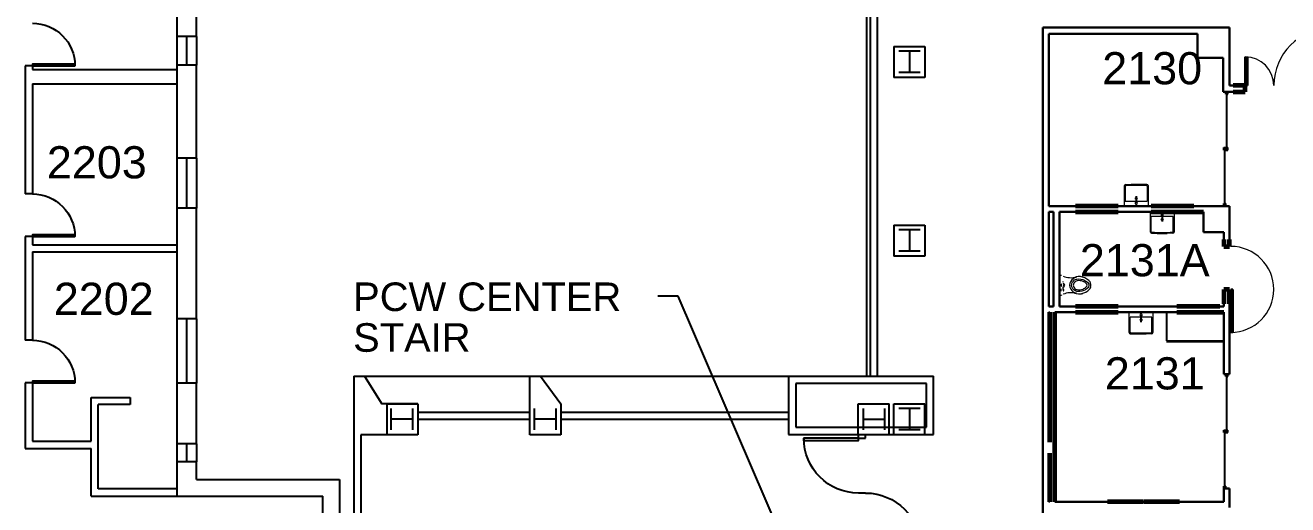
# Model space of a CAD drawing. Header units: inches. Extents: x -281 to 5521, y -151 to 3105.
# Drawn here: x 2910 to 3971, y 1707 to 2110 of the extents above; entities that cross this region are included whole.
import ezdxf

# ---------------------------------------------------------------- set-up
doc = ezdxf.new("R2010")
doc.units = ezdxf.units.IN
doc.header["$LTSCALE"] = 48
doc.header["$MEASUREMENT"] = 0
doc.layers.get('0').update_dxf_attribs({"linetype": 'CONTINUOUS'})
for name, color, linetype in [('A-ANNO-RNUM', 4, 'CONTINUOUS'), ('A-ANNO-TEXT-IDEN', 4, 'CONTINUOUS'), ('A-DOOR', 2, 'CONTINUOUS'), ('A-FLOR-CASE', 3, 'CONTINUOUS'), ('A-GLAZ', 2, 'CONTINUOUS'), ('A-GLAZ-SILL', 1, 'CONTINUOUS'), ('A-WALL-FULL', 6, 'CONTINUOUS'), ('S-COLS', 5, 'CONTINUOUS')]:
    doc.layers.add(name, color=color, linetype=linetype)
doc.layers.add('P-SANR-FIXT', color=2, linetype='CONTINUOUS', lineweight=9)
doc.styles.add('ARIAL', font='arial.ttf')
doc.styles.get("Standard").update_dxf_attribs({"font": 'SIMPLEX.SHX'})
doc.dimstyles.new('DIM1-4', dxfattribs={"dimscale": 48, "dimtxt": 0.09375, "dimasz": 0.125, "dimexe": 0.125, "dimexo": 0.09375, "dimgap": 0.046875, "dimtad": 1, "dimdec": 4, "dimzin": 7, "dimdsep": 46, "dimlunit": 4, "dimtxsty": 'Standard', "dimblk": 'TICK', "dimcen": 2.25, "dimdle": 1.5, "dimadec": 0, "dimazin": 0, "dimtfac": 1, "dimtdec": 4, "dimtix": 1, "dimtofl": 0, "dimtmove": 2, "dimatfit": 3, "dimldrblk": 'TICK', "dimfxl": 1, "dimtolj": 1, "dimtzin": 0, "dimarcsym": 0})

# ---------------------------------------------------------------- blocks, each defined once
blk = doc.blocks.new('*U151')
for p, q in [((0, 0), (0, 0)), ((-46, 0), (-46, 0))]:
    blk.add_line(p, q)
blk.add_lwpolyline([(0, 0), (0, -46), (-1.75, -46), (-1.75, 0)], close=True)
blk.add_arc((0, 0), 46, 180, 270)
blk = doc.blocks.new('TICK')
at = {"linetype": 'Continuous'}
blk.add_line((0.988, 0), (-0.988, 0), dxfattribs=at)
at = {"color": 11}
blk.add_line((-0.223, -0.223), (0.223, 0.223), dxfattribs=at)
blk = doc.blocks.new('*U160')
for p, q in [((0, 0), (0, 0)), ((-42, 0), (-42, 0))]:
    blk.add_line(p, q)
blk.add_lwpolyline([(0, 0), (0, -42), (-1.75, -42), (-1.75, 0)], close=True)
blk.add_arc((0, 0), 42, 180, 270)
blk = doc.blocks.new('Sink-Kohler K-2084 with sensor faucet - Sink-Kohler K-2084 with sensor faucet-281926-SECOND FLOOR INFUSION PLAN')
at = {"layer": 'P-SANR-FIXT'}
for p, q in [((-9.9, -17.1), (-9.9, 0)), ((9.9, -0.5), (-9.9, -0.5)), ((9.2, -4), (-9.2, -4)), ((-9.2, -16.7), (-9.2, -4)), ((-0.4, -4.8), (-0.4, -5.7)), ((0.4, -5.7), (0.4, -4.8)), ((9.2, -16.7), (9.2, -4)), ((9.9, 0), (9.9, -17.1)), ((-9, -18), (-4.2, -18.2)), ((-4.2, -18.2), (4.2, -18.2)), ((9, -18), (4.2, -18.2))]:
    blk.add_line(p, q, dxfattribs=at)
at = {"layer": 'P-SANR-FIXT', "flags": 128}
for points in [[(-0.4, -2.3), (-0.4, -2.5), (-0.4, -2.9), (-0.4, -3.6), (-0.4, -4.5), (-0.4, -4.8)], [(-0.4, -5.7), (-0.4, -6.5), (-0.4, -7.3), (-0.4, -7.9), (-0.4, -8.1), (-0.4, -8.2)], [(0.4, -4.8), (0.4, -3.9), (0.4, -3.1), (0.4, -2.6), (0.4, -2.3), (0.4, -2.3)], [(0.4, -8.2), (0.4, -8), (0.4, -7.5), (0.4, -6.8), (0.4, -6), (0.4, -5.7)]]:
    blk.add_lwpolyline(points, dxfattribs=at)
at = {"layer": 'P-SANR-FIXT'}
blk.add_circle((0, -6.4), 0.75, dxfattribs=at)
for centre, radius, start, end in [((0, -2.3), 1, 360, 180), ((0, -2.3), 1, 180, 248.0606), ((0, -2.3), 1, 292.5389, 360), ((-9, -17.1), 0.912, 180, 270), ((-8.7, -16.7), 0.432, 180, 270), ((-0.2, 141), 158.3, 266.9175, 273.3082), ((8.7, -16.7), 0.432, 293.1383, 0), ((9, -17.1), 0.912, 270, 360)]:
    blk.add_arc(centre, radius, start, end, dxfattribs=at)
blk = doc.blocks.new('Sliding-2 panel - 96_ x 84_-749998-SECOND FLOOR INFUSION PLAN')
at = {"layer": 'A-DOOR'}
for p, q in [((-48, 7.4375), (-48, 5.6875)), ((-48, 7.4375), (-46, 7.4375)), ((-48, 5.6875), (-46, 5.6875)), ((-46, 7.4375), (-46, 5.6875)), ((-46, 6.5625), (-1, 6.5625)), ((-1, 7.4375), (-1, 5.6875)), ((-1, 7.4375), (1, 7.4375)), ((-1, 5.6875), (-1, 3.9375)), ((-1, 5.6875), (1, 5.6875)), ((-1, 5.6875), (1, 5.6875)), ((-1, 3.9375), (1, 3.9375)), ((1, 7.4375), (1, 5.6875)), ((1, 5.6875), (1, 3.9375)), ((1, 4.8125), (46, 4.8125)), ((46, 5.6875), (46, 3.9375)), ((46, 5.6875), (48, 5.6875)), ((46, 3.9375), (48, 3.9375)), ((48, 5.6875), (48, 3.9375))]:
    blk.add_line(p, q, dxfattribs=at)
blk = doc.blocks.new('Single-Flush 180swing - 36_ x 84_ 180 SWING-1380681-SECOND FLOOR INFUSION PLAN')
at = {"layer": 'A-DOOR', "lineweight": 30}
for p, q in [((18, 5.1875), (54, 5.1875)), ((18, 3.4375), (18, 5.1875)), ((18, 3.4375), (54, 3.4375)), ((54, 3.4375), (54, 5.1875))]:
    blk.add_line(p, q, dxfattribs=at)
at = {"layer": 'A-DOOR', "lineweight": 9}
blk.add_arc((18, 3.4375), 36.0666, 360, 180, dxfattribs=at)
blk = doc.blocks.new('Double_Flush_-_Unequal_Vision - 84_ x 84_-1317290-SECOND FLOOR INFUSION PLAN')
at = {"layer": 'A-DOOR', "lineweight": 30}
for p, q in [((-42, -2.6), (-42, -50.6)), ((-42, -2.6), (-40.3, -2.6)), ((-40.3, -2.6), (-40.3, -50.6)), ((28.2, -2.6), (28.2, -26.6)), ((30, -2.6), (28.2, -2.6)), ((30, -2.6), (30, -26.6)), ((-42, -50.6), (-40.3, -50.6))]:
    blk.add_line(p, q, dxfattribs=at)
at = {"layer": 'A-DOOR', "lineweight": 9}
for centre, radius, start, end in [((-42, -2.6), 48, 270, 360), ((30, -2.6), 24, 180, 270)]:
    blk.add_arc(centre, radius, start, end, dxfattribs=at)
blk = doc.blocks.new('Toilet-Kohler-Kingston-4325 - Vitreous_China-0-White-1613371-SECOND FLOOR INFUSION PLAN')
at = {"layer": 'P-SANR-FIXT'}
for p, q in [((848.3, 716.7), (846.6, 716.7)), ((846.6, 716.7), (846.6, 705)), ((860.8, 715.4), (859.5, 715)), ((846.6, 704), (846.6, 700.2)), ((846.6, 700.2), (848.3, 700.2)), ((859.5, 702), (860.8, 701.5))]:
    blk.add_line(p, q, dxfattribs=at)
at = {"layer": 'P-SANR-FIXT', "flags": 128}
for points in [[(857.5, 706), (857, 707.1), (856.8, 708.4), (857, 709.6), (857.4, 710.8), (857.5, 711)], [(857.5, 711), (858.4, 712), (859.4, 712.9), (860.6, 713.5), (861.2, 713.6)], [(867.9, 714.7), (866.1, 715.3), (864.2, 715.7), (862.3, 715.7), (860.8, 715.4)], [(861.2, 713.6), (862.9, 713.8), (864.6, 713.7), (866.3, 713.3), (867.1, 713)], [(867.1, 713), (868.9, 712), (870.1, 711)], [(871.4, 712.4), (869.6, 713.7), (867.9, 714.7)], [(870.1, 711), (870.8, 710.2), (871.2, 709.3), (871.3, 708.2), (871, 707.2), (870.5, 706.3), (870.1, 705.9)], [(871.4, 704.5), (872.2, 705.5), (872.8, 706.7), (873.1, 707.9), (873.1, 709.2), (872.7, 710.5), (872.1, 711.6), (871.4, 712.4)], [(861.2, 703.3), (859.9, 703.8), (858.8, 704.5), (857.8, 705.5), (857.5, 706)], [(860.8, 701.5), (862.7, 701.3), (864.6, 701.3), (866.4, 701.7), (867.9, 702.3)], [(867.1, 704), (865.5, 703.4), (863.8, 703.1), (862, 703.2), (861.2, 703.3)], [(870.1, 705.9), (868.5, 704.7), (867.1, 704)], [(867.9, 702.3), (869.8, 703.3), (871.4, 704.5)]]:
    blk.add_lwpolyline(points, dxfattribs=at)
at = {"layer": 'P-SANR-FIXT'}
for centre, radius, start, end in [((856.7, 733.6), 18.8, 243.4615, 244.0799), ((856.7, 733.6), 18.8, 248.2027, 282.704), ((861.7, 708.5), 6.49, 149.296, 210.704), ((862.4, 708), 7.34, 102.704, 149.296), ((862.4, 708), 4.24, 102.704, 149.296), ((862.4, 708), 7.56, 102.704, 112.8257), ((863.2, 704.5), 7.83, 65.296, 102.704), ((863.2, 704.5), 11.2, 84, 93.352), ((861.9, 701.7), 11, 48.704, 65.296), ((861.9, 701.7), 14.3, 48.704, 65.296), ((867.9, 708.5), 5.26, 32.4694, 48.704), ((856.7, 683.4), 18.8, 115.9201, 116.5385), ((856.7, 683.4), 18.8, 77.296, 111.807), ((862.4, 708.9), 7.34, 210.704, 257.296), ((861.7, 708.5), 3.4, 149.296, 210.704), ((862.4, 708.9), 4.24, 210.704, 257.296), ((862.4, 708.9), 7.56, 247.1743, 257.296), ((863.2, 712.4), 7.83, 257.296, 294.704), ((863.2, 712.4), 11.2, 276, 285.352), ((861.9, 715.3), 11, 294.704, 311.296), ((861.9, 715.3), 14.3, 294.704, 311.296), ((867.9, 708.5), 1.93, 311.296, 48.704), ((867.9, 708.5), 5.26, 311.296, 343.7653)]:
    blk.add_arc(centre, radius, start, end, dxfattribs=at)
blk = doc.blocks.new('Flush valve - LH - FLUSH VALVE-V34-SECOND FLOOR INFUSION PLAN')
at = {"layer": 'P-SANR-FIXT'}
for p, q in [((-2.5, 0.2), (-3.1, 0.2)), ((-3.1, 0.2), (-3.1, 0.2)), ((-1.4, 0.4), (-1.5, 0.4)), ((-1.5, 0.2), (-1.5, 0.3)), ((3.5, 0.4), (1.4, 0.4)), ((3.4, 0.5), (3.4, 0.3)), ((4.6, 0.5), (3.4, 0.5)), ((3.5, 0.8), (3.5, 0.5)), ((4.5, 0.8), (3.5, 0.8)), ((4.5, 0.5), (4.5, 0.8)), ((4.6, 0.2), (4.6, 0.5)), ((3.5, -1.1), (3.5, -2.9)), ((4.5, -2.9), (4.5, -1.1))]:
    blk.add_line(p, q, dxfattribs=at)
for radius, start, end in [(1.53, 90, 172.7036), (0.751, 90, 164.2188), (1.53, 7.2964, 90), (0.751, 15.7812, 90), (1.53, 225.9595, 270), (1.53, 270, 314.0405)]:
    blk.add_arc((0, 0), radius, start, end, dxfattribs=at)
blk = doc.blocks.new('Base Cabinet-Double Door _ 2 Drawer - 48_ ADA-1639555-SECOND FLOOR INFUSION PLAN')
at = {"layer": 'A-FLOR-CASE'}
for p, q in [((-23.3, 0), (-23.3, -24)), ((-23.3, -24), (24.7, -24)), ((-23.3, -24.5), (24.7, -24.5))]:
    blk.add_line(p, q, dxfattribs=at)

msp = doc.modelspace()

# ---------------------------------------------------------------- linework, layer by layer
at = {"layer": 'A-DOOR'}
msp.add_line((3616.7, 1717), (3610.7, 1717), dxfattribs=at)
at = {"layer": 'A-GLAZ'}
for p, q in [((3620.5, 2400), (3620.5, 1815)), ((3046.1, 2100.3), (3046.1, 2076.3)), ((3046.1, 1998.3), (3046.1, 1956.3)), ((3046.1, 1863.3), (3046.1, 1809.3)), ((3046.1, 1758.3), (3046.1, 1743.3))]:
    msp.add_line(p, q, dxfattribs=at)
at = {"layer": 'A-GLAZ-SILL'}
for p, q in [((3617.5, 2400), (3617.5, 1815)), ((3626.5, 2400), (3626.5, 1815)), ((3037.8, 2100.3), (3037.8, 2076.3)), ((3054.5, 2100.3), (3054.5, 2076.3)), ((3037.8, 1998.3), (3037.8, 1956.3)), ((3054.5, 1998.3), (3054.5, 1956.3)), ((3037.8, 1863.3), (3037.8, 1809.3)), ((3054.5, 1863.3), (3054.5, 1809.3)), ((3240.5, 1785), (3334.5, 1785)), ((3360.5, 1785), (3552, 1785)), ((3240.5, 1779), (3334.5, 1779)), ((3360.5, 1779), (3552, 1779)), ((3037.8, 1758.3), (3037.8, 1743.3)), ((3054.5, 1758.3), (3054.5, 1743.3))]:
    msp.add_line(p, q, dxfattribs=at)
at = {"layer": 'A-WALL-FULL'}
for p, q in [((3054.5, 2100.3), (3054.5, 2349.5)), ((3037.8, 2241.3), (3037.8, 2100.3)), ((3054.5, 2100.3), (3037.8, 2100.3)), ((2916.5, 2075.7), (2910.5, 2075.7)), ((2910.5, 2075.7), (2910.5, 1968.1)), ((2916.5, 2077.2), (2916.5, 2072.5)), ((2916.5, 2072.5), (3037.8, 2072.5)), ((3054.5, 2076.3), (3037.8, 2076.3)), ((3037.8, 2076.3), (3037.8, 1998.3)), ((3054.5, 1998.3), (3054.5, 2076.3)), ((2916.5, 2060.5), (3037.8, 2060.5)), ((2916.5, 2060.5), (2916.5, 1968.1)), ((3054.5, 1998.3), (3037.8, 1998.3)), ((2916.5, 1968.1), (2910.5, 1968.1)), ((3054.5, 1956.3), (3037.8, 1956.3)), ((3037.8, 1956.3), (3037.8, 1863.3)), ((3054.5, 1863.3), (3054.5, 1956.3)), ((2916.5, 1932.3), (2910.5, 1932.3)), ((2910.5, 1932.3), (2910.5, 1845.3)), ((2916.5, 1932.3), (2916.5, 1925.5)), ((2916.5, 1925.5), (3037.8, 1925.5)), ((2916.5, 1919.5), (3037.8, 1919.5)), ((2916.5, 1919.5), (2916.5, 1845.3)), ((3054.5, 1863.3), (3037.8, 1863.3)), ((2916.5, 1845.3), (2910.5, 1845.3)), ((3186.5, 1815), (3673.7, 1815)), ((3186.5, 1815), (3186.5, 1669)), ((3195.5, 1815), (3210.2, 1792)), ((3552, 1815), (3552, 1766.2)), ((3673.7, 1766.2), (3673.7, 1815)), ((2916.5, 1809.5), (2910.5, 1809.5)), ((2910.5, 1809.5), (2910.5, 1754.5)), ((2916.5, 1809.5), (2916.5, 1760.5)), ((3054.5, 1809.3), (3037.8, 1809.3)), ((3037.8, 1809.3), (3037.8, 1758.3)), ((3054.5, 1758.3), (3054.5, 1809.3)), ((3558, 1809), (3558, 1772.2)), ((3667.7, 1809), (3558, 1809)), ((3667.7, 1772.2), (3667.7, 1809)), ((2965.8, 1797.3), (2998.8, 1797.3)), ((2965.8, 1760.5), (2965.8, 1797.3)), ((2998.8, 1797.3), (2998.8, 1791.3)), ((2971.8, 1720.5), (2971.8, 1791.3)), ((2998.8, 1791.3), (2971.8, 1791.3)), ((3240.5, 1792), (3210.2, 1792)), ((3558, 1772.2), (3667.7, 1772.2)), ((3214.5, 1766), (3192.5, 1766)), ((3192.5, 1766), (3192.5, 1669)), ((3552, 1766.2), (3673.7, 1766.2)), ((3610.7, 1763), (3610.7, 1766.2)), ((3610.7, 1763), (3616.7, 1763)), ((3616.7, 1763), (3616.7, 1766.2)), ((2910.5, 1754.5), (2965.8, 1754.5)), ((2916.5, 1760.5), (2965.8, 1760.5)), ((2965.8, 1714.5), (2965.8, 1754.5)), ((3054.5, 1758.3), (3037.8, 1758.3)), ((3054.5, 1743.3), (3037.8, 1743.3)), ((3037.8, 1743.3), (3037.8, 1714.5)), ((3054.5, 1728.5), (3054.5, 1743.3)), ((3037.8, 1720.5), (2971.8, 1720.5)), ((3054.5, 1728.5), (3174.5, 1728.5)), ((3174.5, 1728.5), (3174.5, 1663)), ((2965.8, 1714.5), (3160.5, 1714.5)), ((3160.5, 1659), (3160.5, 1714.5))]:
    msp.add_line(p, q, dxfattribs=at)
at = {"layer": 'A-WALL-FULL', "lineweight": 30}
for p, q in [((3765.5, 2108), (3765.5, 1526)), ((3922.5, 2108), (3765.5, 2108)), ((3770.7, 1958), (3770.7, 2102.7)), ((3770.7, 2102.7), (3895.5, 2102.7)), ((3895.5, 2082.5), (3895.5, 2102.7)), ((3922.5, 2108), (3900.5, 2108)), ((3922.5, 2059.2), (3922.5, 2108)), ((3922.5, 2086), (3922.5, 2108)), ((3917.2, 2082.5), (3895.5, 2082.5)), ((3917.2, 2082.5), (3917.2, 2054)), ((3925.5, 2059.2), (3922.5, 2059.2)), ((3917.2, 2054), (3925.5, 2054)), ((3793, 1958), (3770.7, 1958)), ((3770.7, 1873.6), (3770.7, 1953.1)), ((3770.7, 1953.1), (3774.6, 1953.1)), ((3774.6, 1953.1), (3774.6, 1873.6)), ((3779.5, 1953.1), (3793, 1953.1)), ((3779.5, 1873.6), (3779.5, 1953.1)), ((3856.5, 1958), (3829, 1958)), ((3829, 1953.1), (3856.5, 1953.1)), ((3900.5, 1958), (3892.5, 1958)), ((3922.5, 1958), (3900.5, 1958)), ((3900.5, 1953.1), (3900.5, 1936)), ((3922.5, 1936), (3922.5, 1958)), ((3900.5, 1936), (3917.6, 1936)), ((3917.6, 1936), (3917.6, 1930)), ((3922.5, 1930), (3922.5, 1936)), ((3770.7, 1759.8), (3770.7, 1868.8)), ((3774.6, 1873.6), (3770.7, 1873.6)), ((3770.7, 1868.8), (3771.1, 1868.8)), ((3775.7, 1868.8), (3793, 1868.8)), ((3793, 1873.6), (3779.5, 1873.6)), ((3878.2, 1873.6), (3829, 1873.6)), ((3829, 1868.8), (3878.2, 1868.8)), ((3917.6, 1873.6), (3914.2, 1873.6)), ((3917.6, 1875.9), (3917.6, 1873.6)), ((3917.6, 1868.8), (3917.6, 1816.8)), ((3922.5, 1816.8), (3922.5, 1875.9)), ((3917.6, 1816.8), (3922.5, 1816.8)), ((3770.7, 1709.6), (3770.7, 1750.5)), ((3917.6, 1720.8), (3917.6, 1709.6)), ((3922.5, 1720.8), (3917.6, 1720.8)), ((3922.5, 1704.8), (3922.5, 1720.8)), ((3771.1, 1709.6), (3770.7, 1709.6)), ((3820, 1709.6), (3775.7, 1709.6)), ((3850.5, 1709.6), (3850, 1709.6)), ((3917.6, 1709.6), (3880.5, 1709.6))]:
    msp.add_line(p, q, dxfattribs=at)
at = {"layer": 'A-WALL-FULL', "lineweight": 60}
for p, q in [((3935.7, 2059.2), (3925.5, 2059.2)), ((3935.7, 2054), (3935.7, 2059.2)), ((3925.5, 2054), (3935.7, 2054)), ((3829, 1958), (3793, 1958)), ((3793, 1953.1), (3829, 1953.1)), ((3892.5, 1958), (3856.5, 1958)), ((3856.5, 1953.1), (3900.5, 1953.1)), ((3917.6, 1930), (3917.6, 1924)), ((3917.6, 1924), (3922.5, 1924)), ((3922.5, 1924), (3922.5, 1930)), ((3917.6, 1888), (3917.6, 1875.9)), ((3922.5, 1888), (3917.6, 1888)), ((3922.5, 1875.9), (3922.5, 1888)), ((3771.1, 1868.8), (3771.1, 1759.8)), ((3775.7, 1709.6), (3775.7, 1868.8)), ((3829, 1873.6), (3793, 1873.6)), ((3793, 1868.8), (3829, 1868.8)), ((3914.2, 1873.6), (3878.2, 1873.6)), ((3878.2, 1868.8), (3917.6, 1868.8)), ((3771.1, 1750.5), (3771.1, 1709.6)), ((3850, 1709.6), (3820, 1709.6)), ((3880.5, 1709.6), (3850.5, 1709.6))]:
    msp.add_line(p, q, dxfattribs=at)
at = {"layer": 'S-COLS'}
for p, q in [((3640.5, 2092), (3666.5, 2092)), ((3640.5, 2092), (3640.5, 2066)), ((3666.5, 2092), (3666.5, 2066)), ((3662.5, 2088), (3644.5, 2088)), ((3653.5, 2088), (3653.5, 2070)), ((3662.5, 2070), (3644.5, 2070)), ((3666.5, 2066), (3640.5, 2066)), ((3640.5, 1942), (3666.5, 1942)), ((3640.5, 1942), (3640.5, 1916)), ((3666.5, 1942), (3666.5, 1916)), ((3662.5, 1938), (3644.5, 1938)), ((3653.5, 1938), (3653.5, 1920)), ((3666.5, 1916), (3640.5, 1916)), ((3662.5, 1920), (3644.5, 1920)), ((3334.5, 1766), (3334.5, 1815)), ((3334.5, 1815), (3343.5, 1815)), ((3343.5, 1815), (3360.5, 1792)), ((3214.5, 1792), (3240.5, 1792)), ((3214.5, 1766), (3214.5, 1792)), ((3218.1, 1770), (3218.1, 1788)), ((3236.1, 1770), (3236.1, 1788)), ((3240.5, 1792), (3240.5, 1766)), ((3338.5, 1770), (3338.5, 1788)), ((3356.5, 1770), (3356.5, 1788)), ((3360.5, 1792), (3360.5, 1766)), ((3610.5, 1792), (3636.5, 1792)), ((3610.5, 1766), (3610.5, 1792)), ((3614.5, 1788), (3614.5, 1770)), ((3632.5, 1788), (3632.5, 1770)), ((3636.5, 1766), (3636.5, 1792)), ((3640.5, 1766), (3640.5, 1792)), ((3640.5, 1792), (3666.5, 1792)), ((3662.5, 1788), (3644.5, 1788)), ((3653.5, 1788), (3653.5, 1770)), ((3666.5, 1766), (3666.5, 1792)), ((3236.1, 1779), (3218.1, 1779)), ((3356.5, 1779), (3338.5, 1779)), ((3614.5, 1779), (3632.5, 1779)), ((3240.5, 1766), (3214.5, 1766)), ((3360.5, 1766), (3334.5, 1766)), ((3636.5, 1766), (3610.5, 1766)), ((3666.5, 1766), (3640.5, 1766)), ((3662.5, 1770), (3644.5, 1770))]:
    msp.add_line(p, q, dxfattribs=at)

# ---------------------------------------------------------------- block references
at = {"layer": 'A-DOOR', "xscale": -0.8523901338990705, "yscale": 0.8523901338990705, "zscale": 0.8523901338990705, "rotation": 90}
for p in [(2916.5, 2075.7), (2916.5, 1932.3), (2916.5, 1809.5)]:
    msp.add_blockref('*U160', p, dxfattribs=at)
at = {"layer": 'A-DOOR'}
for name, p, rotation in [('Double_Flush_-_Unequal_Vision - 84_ x 84_-1317290-SECOND FLOOR INFUSION PLAN', (3965.7, 2056.6), 179.9999999999999), ('Sliding-2 panel - 96_ x 84_-749998-SECOND FLOOR INFUSION PLAN', (3925.1, 2006), 90), ('Single-Flush 180swing - 36_ x 84_ 180 SWING-1380681-SECOND FLOOR INFUSION PLAN', (3920.1, 1906), 270), ('Sliding-2 panel - 96_ x 84_-749998-SECOND FLOOR INFUSION PLAN', (3925.1, 1768.8), 90)]:
    msp.add_blockref(name, p, dxfattribs=dict(at, rotation=rotation))
at = {"layer": 'A-DOOR', "xscale": -1}
for p, rotation in [((3610.7, 1763), 270), ((3616.7, 1671), 90)]:
    msp.add_blockref('*U151', p, dxfattribs=dict(at, rotation=rotation))
at = {"layer": 'A-FLOR-CASE'}
msp.add_blockref('Base Cabinet-Double Door _ 2 Drawer - 48_ ADA-1639555-SECOND FLOOR INFUSION PLAN', (3892.9, 1868.8), dxfattribs=at)
at = {"layer": 'P-SANR-FIXT'}
for name, p, rotation in [('Sink-Kohler K-2084 with sensor faucet - Sink-Kohler K-2084 with sensor faucet-281926-SECOND FLOOR INFUSION PLAN', (3844.1, 1958), 179.9999999999999), ('Flush valve - LH - FLUSH VALVE-V34-SECOND FLOOR INFUSION PLAN', (3782.4, 1891.5), 270)]:
    msp.add_blockref(name, p, dxfattribs=dict(at, rotation=rotation))
for name, p in [('Sink-Kohler K-2084 with sensor faucet - Sink-Kohler K-2084 with sensor faucet-281926-SECOND FLOOR INFUSION PLAN', (3865.9, 1953.1)), ('Toilet-Kohler-Kingston-4325 - Vitreous_China-0-White-1613371-SECOND FLOOR INFUSION PLAN', (2932.9, 1183)), ('Sink-Kohler K-2084 with sensor faucet - Sink-Kohler K-2084 with sensor faucet-281926-SECOND FLOOR INFUSION PLAN', (3848.1, 1868.8))]:
    msp.add_blockref(name, p, dxfattribs=at)

# ---------------------------------------------------------------- texts
at = {"layer": 'A-ANNO-RNUM', "style": 'ARIAL'}
for s, p in [('2130', (3815.5, 2060.2)), ('2203', (2928.7, 1981.2)), ('2131A', (3796.7, 1899)), ('2202', (2934.5, 1866.6)), ('2131', (3817.7, 1804))]:
    msp.add_text(s, height=27, dxfattribs=at).set_placement(p)
at = {"layer": 'A-ANNO-TEXT-IDEN', "style": 'ARIAL'}
for s, p in [('PCW CENTER', (3186, 1869.8)), ('STAIR', (3186, 1835.6))]:
    msp.add_text(s, height=24, dxfattribs=at).set_placement(p)

# ---------------------------------------------------------------- leaders
at = {"layer": 'A-ANNO-TEXT-IDEN'}
msp.add_leader([(3578.3, 1605.2), (3459.2, 1882.2), (3442.1, 1882.2)], dimstyle='DIM1-4', override={"dimscale": 96, "dimgap": 0, "dimtad": 0, "dimldrblk": 'DotBlank'}, dxfattribs=at)

doc.saveas('drawing.dxf')
